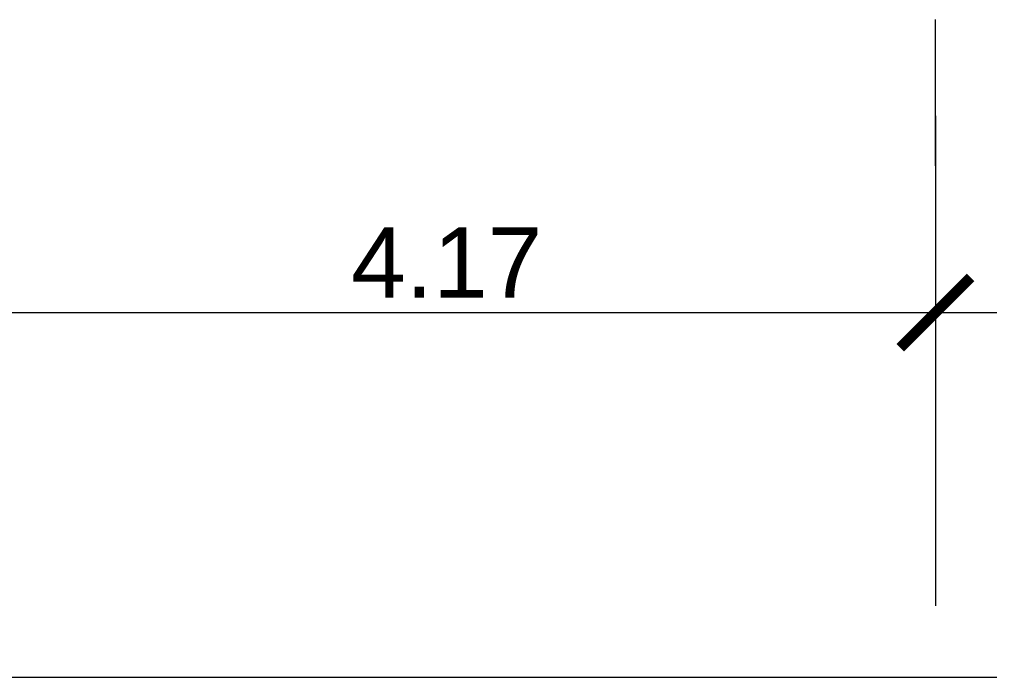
# Model space of a CAD drawing. Header units: inches. Extents: x 13 to 261, y -112 to -47.
# Drawn here: x 230.442 to 234.58, y -104.698 to -101.891 of the extents above; entities that cross this region are included whole.
import ezdxf

# ---------------------------------------------------------------- set-up
doc = ezdxf.new("R2010")
doc.units = ezdxf.units.IN
doc.header["$MEASUREMENT"] = 0
doc.layers.add('COTAS', color=192, linetype='Continuous', lineweight=13)
doc.styles.add('COTAS', font='ARIALUNI.TTF', dxfattribs={"height": 0.3})

# ---------------------------------------------------------------- blocks, each defined once
blk = doc.blocks.new('_ArchTick')
at = {"color": 0, "linetype": 'ByBlock', "const_width": 0.15}
blk.add_lwpolyline([(-0.5, -0.5), (0.5, 0.5)], dxfattribs=at)

msp = doc.modelspace()

# ---------------------------------------------------------------- linework, layer by layer
at = {"layer": 'COTAS', "color": 1}
for p, q in [((234.3489, -102.5162), (234.3489, -101.8912)), ((234.3489, -102.3018), (234.3489, -104.3912)), ((230.1799, -103.1412), (234.3489, -103.1412)), ((234.3489, -103.1412), (238.8202, -103.1412)), ((258.8427, -104.6979), (159.8902, -104.6979))]:
    msp.add_line(p, q, dxfattribs=at)

# ---------------------------------------------------------------- block references
at = {"layer": 'COTAS', "color": 1, "xscale": 0.3, "yscale": 0.3, "zscale": 0.3, "rotation": 180}
msp.add_blockref('_ArchTick', (234.3489, -103.1412), dxfattribs=at)
at = {"layer": 'COTAS', "color": 1, "xscale": 0.3, "yscale": 0.3, "zscale": 0.3}
msp.add_blockref('_ArchTick', (234.3489, -103.1412), dxfattribs=at)

# ---------------------------------------------------------------- texts
at = {"layer": 'COTAS', "color": 1, "insert": (232.2644, -102.928), "char_height": 0.3, "attachment_point": 5, "style": 'COTAS'}
msp.add_mtext('4.17', dxfattribs=at)

doc.saveas('drawing.dxf')
